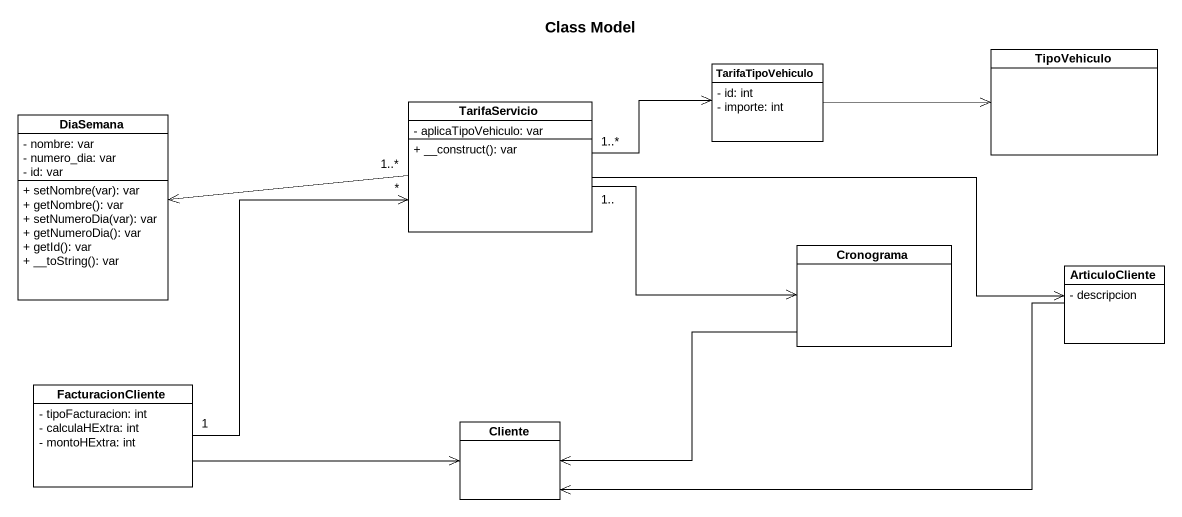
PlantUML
@startuml
title Class Model
hide circle
hide empty members
skinparam classAttributeIconSize 0
class TipoVehiculo
class TarifaServicio {
  - aplicaTipoVehiculo: var
  + __construct(): var
}
class TarifaTipoVehiculo {
  - id: int
  - importe: int
}
class DiaSemana {
  - nombre: var
  - numero_dia: var
  - id: var
  + setNombre(var): var
  + getNombre(): var
  + setNumeroDia(var): var
  + getNumeroDia(): var
  + getId(): var
  + __toString(): var
}
class Cronograma
class ArticuloCliente {
  - descripcion
}
class FacturacionCliente {
  - tipoFacturacion: int
  - calculaHExtra: int
  - montoHExtra: int
}
class Cliente
TarifaServicio "1..*" -right-> TarifaTipoVehiculo
TarifaServicio "1..*" -left-> DiaSemana
TarifaServicio "1.." -right-> Cronograma
TarifaServicio -right-> ArticuloCliente
TarifaTipoVehiculo -right-> TipoVehiculo
Cronograma -left-> Cliente
ArticuloCliente -left-> Cliente
FacturacionCliente "1" -up-> "*" TarifaServicio
FacturacionCliente -right-> Cliente
@enduml
